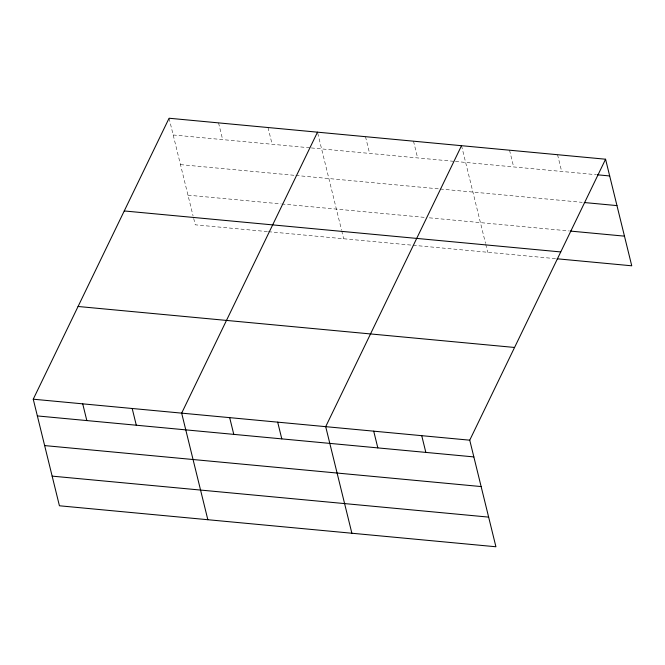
<?xml version="1.0" encoding="UTF-8"?>
<svg xmlns="http://www.w3.org/2000/svg" width="665" height="665" viewBox="0 0 665 665"><rect width="100%" height="100%" fill="white"/><g stroke="black" fill="none" stroke-linecap="round" stroke-linejoin="round"><path stroke-width="0.5" stroke-dasharray="3.33 2.49" d="M173.191 134.97L310.256 147.846M311.287 147.938L454.403 161.379M455.425 161.47L596.397 174.704M180.473 164.621L294.869 175.361M295.9 175.46L439.208 188.918M440.23 189.01L582.232 202.343M187.979 195.169L280.73 203.881M281.76 203.98L425.259 217.447M429.349 217.829L569.298 230.971M267.397 231.595L195.261 224.82L193.316 216.915M268.427 231.694L412.109 245.185M413.131 245.277L556.156 258.702M557.553 154.712L561.667 171.445M509.54 150.199L513.654 166.94M461.527 145.693L485.525 243.382M485.766 244.371L487.711 252.276M413.514 141.188L417.628 157.921M365.501 136.682L369.607 153.416M317.729 133.158L341.478 229.857M341.727 230.846L343.664 238.752M268.02 127.53L272.126 144.263M218.544 122.884L222.659 139.617M169.076 118.237L193.074 215.925"/><path stroke-width="1" d="M605.574 159.218L469.739 440.18L495.924 546.763L59.426 505.782L33.25 399.2L169.076 118.237L605.574 159.218L631.75 265.8L557.179 258.801M317.488 132.169L181.661 413.131L207.837 519.714M461.527 145.693L325.7 426.656L351.876 533.239M597.419 174.804L609.68 175.951M584.277 202.534L616.962 205.601M570.321 231.071L624.468 236.15M124.255 210.955L560.745 251.935M78.071 306.482L514.569 347.463M33.25 399.2L469.739 440.18M37.356 415.933L473.854 456.913M44.646 445.583L481.136 486.564M52.144 476.132L488.642 517.112M421.726 435.666L425.841 452.408M373.713 431.161L377.828 447.894M277.687 422.15L281.794 438.883M229.674 417.637L233.781 434.37M132.185 408.485L136.3 425.226M82.718 403.846L86.832 420.579"/></g></svg>
